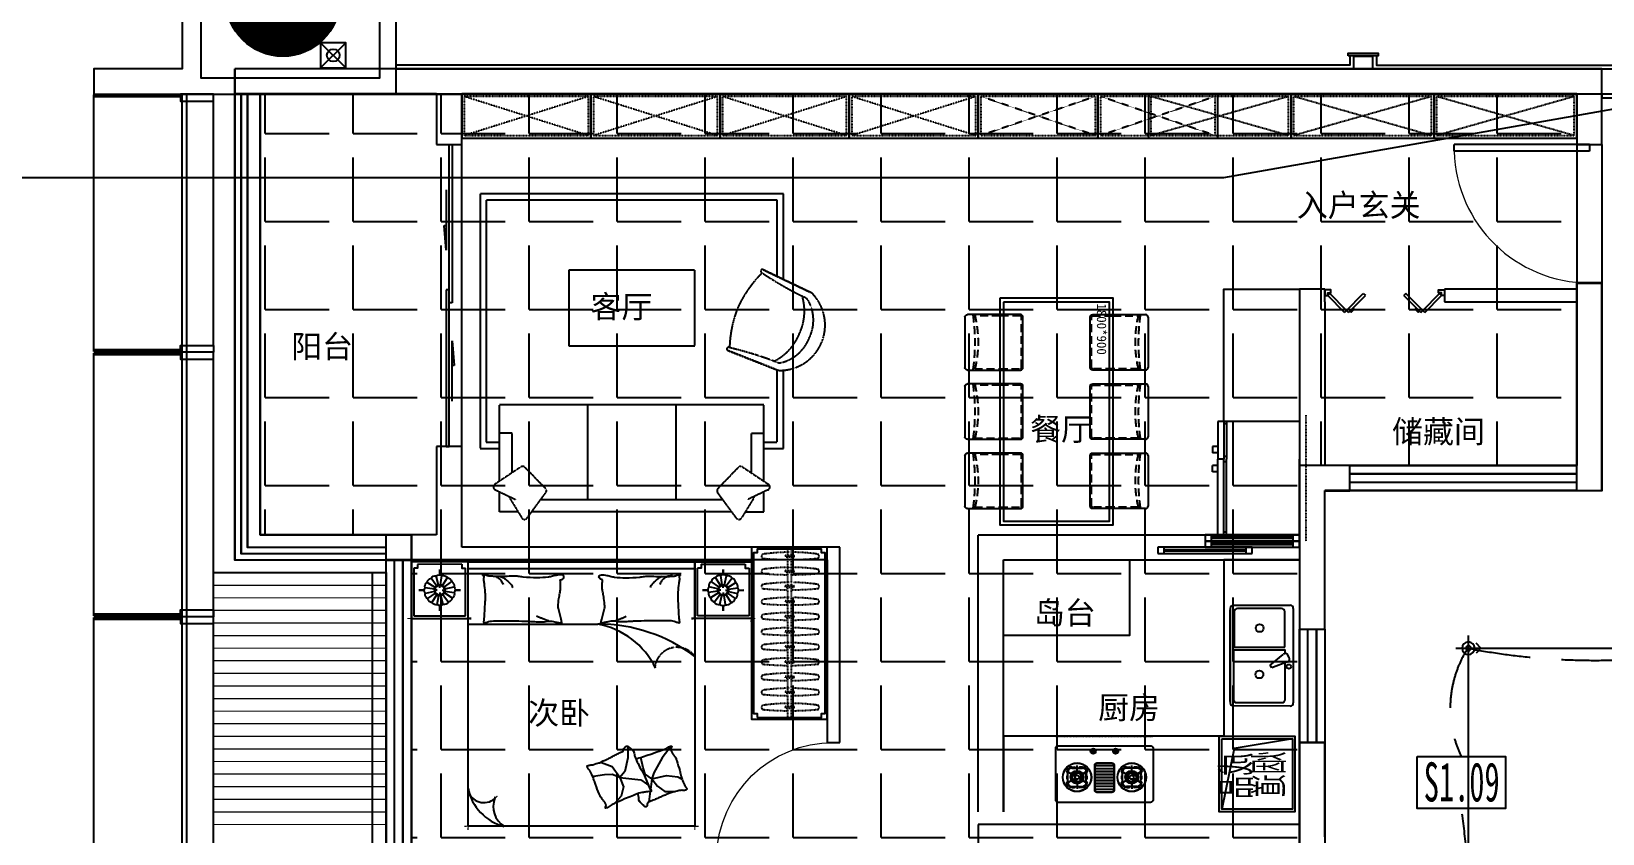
# Model space of a CAD drawing. Extents: x -284868 to 304789, y -137694 to 137894.
# Drawn here: x -10252 to 2219, y 6135 to 12505 of the extents above; entities that cross this region are included whole.
import ezdxf
from ezdxf.enums import TextEntityAlignment as Align

# ---------------------------------------------------------------- set-up
doc = ezdxf.new("R2010")
doc.units = 0
for name, pattern in [('AX-COMP-140B（200）$0$DASH', [0.35, 0.25, -0.1]), ('AX-COMP140B-Fur$0$AX-COMP140B-Fur$0$CONTINOUS', [0]), ('AX-COMP140B-Fur$0$AX-COMP140B-Fur$0$DASH', [0.35, 0.25, -0.1]), ('AX-COMP140B-Fur$0$AX-COMP140B-Fur$0$XU-140-SF-N1$0$DASH', [0.35, 0.25, -0.1]), ('D-105T-4P家具$0$DASH', [0.35, 0.25, -0.1]), ('DASH', [0.35, 0.25, -0.1]), ('DASHDOT', [1, 0.5, -0.25, 0, -0.25]), ('DASHED', [0.75, 0.5, -0.25]), ('HIDDEN2', [0.1875, 0.125, -0.0625])]:
    doc.linetypes.add(name, pattern=pattern)
doc.layers.get('0').update_dxf_attribs({"linetype": 'CONTINUOUS'})
for name, color, linetype in [('0-墙', 4, 'CONTINUOUS'), ('0-底图', 251, 'CONTINUOUS'), ('0-建筑外轮廓', 8, 'CONTINUOUS'), ('0-建筑柱体', 251, 'CONTINUOUS'), ('0-文字说明', 3, 'CONTINUOUS'), ('0-消防栓(给排水)', 9, 'CONTINUOUS'), ('0-窗', 11, 'CONTINUOUS'), ('0-非设计区域', 251, 'CONTINUOUS'), ('C-天花灯具', 3, 'CONTINUOUS'), ('P-完成面', 42, 'CONTINUOUS'), ('P-平面栏杆', 3, 'CONTINUOUS'), ('WIRE-照明', 130, 'CONTINUOUS')]:
    doc.layers.add(name, color=color, linetype=linetype)
doc.styles.add('_TCH_DIM', font='SIMPLEX', dxfattribs={"bigfont": 'GBCBIG'})
doc.styles.add('_TCH_DYN', font='')
doc.styles.add('ARC', font='ARCHSTYL.SHX', dxfattribs={"width": 0.8})
doc.styles.add('AX-COMP-140B（200）$0$zz-0', font='')
doc.styles.add('TT', font='')
doc.styles.add('繁线体', font='')
doc.styles.get('_TCH_DYN').set_extended_font_data('SimSun')
doc.styles.get('AX-COMP-140B（200）$0$zz-0').set_extended_font_data('SimHei')
doc.styles.get('TT').set_extended_font_data('SimSun')
doc.styles.get('繁线体').set_extended_font_data('SimSun')
doc.dimstyles.new('ARROW-40', dxfattribs={"dimscale": 40, "dimtxt": 1.5, "dimasz": 0.01, "dimexe": 1, "dimexo": 1, "dimgap": 0.5, "dimtad": 1, "dimdec": 4, "dimrnd": 1, "dimzin": 12, "dimdsep": 46, "dimtxsty": 'ARC', "dimblk1": 'ARROW', "dimblk2": 'ARROW', "dimsah": 1, "dimcen": 0, "dimdle": 1, "dimclrd": 2, "dimclre": 2, "dimclrt": 2, "dimadec": 0, "dimazin": 0, "dimtfac": 0.005, "dimtdec": 4, "dimtix": 1, "dimtmove": 2, "dimatfit": 3, "dimldrblk": 'ARROW', "dimfxl": 1, "dimtolj": 1, "dimtzin": 0, "dimarcsym": 0})

# ---------------------------------------------------------------- blocks, each defined once
blk = doc.blocks.new('1010111110000000001000000011AX-COMP-140B（200）$0$111110111022110811071652CDX双盆洗菜盆163')
for p, q in [((-400, 75), (-400, 525)), ((-375, 550), (375, 550)), ((14, 518), (-3, 508)), ((50, 505), (98, 379)), ((400, 525), (400, 75)), ((76, 366), (-10, 471)), ((98, 379), (76, 366)), ((-375, 50), (375, 50)), ((363, 50), (-363, 50))]:
    blk.add_line(p, q)
at = {"linetype": 'AX-COMP-140B（200）$0$DASH', "ltscale": 0.3}
blk.add_line((-400, 0), (400, 0), dxfattribs=at)
blk.add_lwpolyline([(-68, 482), (-349, 482, 0.414214), (-374, 457), (-374, 106, 0.414214), (-349, 81), (-68, 81)], format="xyb", close=True)
blk.add_lwpolyline([(59, 482), (351, 482, -0.414214), (376, 457), (376, 104, -0.414214), (351, 79), (-47, 79), (-47, 482), (-15, 482)], format="xyb")
for centre, radius in [((87, 515), 17.5), ((-219, 283), 31.2), ((149, 281), 31.2)]:
    blk.add_circle(centre, radius)
for centre, start, end in [((-375, 525), 90, 180), ((9, 486), 120, 219.4623), ((27, 496), 20.5377, 120), ((375, 525), 0, 90), ((-375, 75), 180, 270), ((375, 75), 270, 0)]:
    blk.add_arc(centre, 25, start, end)
blk = doc.blocks.new('*U96')
blk.add_blockref('1010111110000000001000000011AX-COMP-140B（200）$0$111110111022110811071652CDX双盆洗菜盆163', (0, -525))
blk = doc.blocks.new('1010111110000000001000000011AX-COMP-140B（200）$0$111110111022110811071652CDX双头炉灶164')
for points in [[(-101, 132, 1), (-104, 132, 1)], [(102, 133, 1), (102, 130, 1)], [(-108, 120, 1), (-108, 117, 1)], [(109, 119, 1), (106, 119, 1)]]:
    blk.add_hatch(color=256).paths.add_polyline_path(points)
for p, q in [((-303, 375), (-239, 338)), ((-259, 406), (-259, 406)), ((-259, 406), (-239, 406)), ((-259, 399), (-175, 399)), ((-217, 356), (-217, 419)), ((-175, 406), (-195, 406)), ((-131, 375), (-195, 338)), ((-74, 424), (74, 424)), ((-74, 422), (74, 422)), ((-74, 400), (74, 400)), ((-74, 398), (74, 398)), ((-74, 377), (74, 377)), ((-74, 375), (74, 375)), ((131, 375), (195, 338)), ((175, 406), (195, 406)), ((259, 399), (175, 399)), ((217, 356), (217, 419)), ((259, 406), (239, 406)), ((303, 375), (239, 338)), ((259, 406), (259, 406)), ((-303, 276), (-239, 313)), ((-243, 341), (-298, 373)), ((-243, 311), (-298, 279)), ((-297, 336), (-297, 316)), ((-290, 367), (-290, 284)), ((-259, 253), (-175, 253)), ((-239, 349), (-226, 356)), ((-230, 335), (-239, 349)), ((-230, 316), (-239, 303)), ((-226, 295), (-239, 303)), ((-225, 339), (-232, 352)), ((-225, 312), (-232, 299)), ((-219, 341), (-226, 356)), ((-219, 310), (-226, 295)), ((-217, 295), (-217, 232)), ((-203, 332), (-186, 333)), ((-203, 319), (-186, 318)), ((-201, 326), (-186, 326)), ((-131, 276), (-195, 313)), ((-191, 341), (-136, 373)), ((-191, 311), (-136, 279)), ((-186, 333), (-186, 318)), ((-144, 367), (-144, 284)), ((-137, 336), (-137, 316)), ((-74, 354), (74, 354)), ((-74, 351), (74, 351)), ((-74, 330), (74, 330)), ((-74, 328), (74, 328)), ((-74, 307), (74, 307)), ((-74, 305), (74, 305)), ((-74, 283), (74, 283)), ((-74, 281), (74, 281)), ((-74, 260), (74, 260)), ((-74, 258), (74, 258)), ((131, 276), (195, 313)), ((191, 341), (136, 373)), ((191, 311), (136, 279)), ((137, 336), (137, 316)), ((144, 367), (144, 284)), ((259, 253), (175, 253)), ((186, 333), (186, 318)), ((203, 332), (186, 333)), ((201, 326), (186, 326)), ((203, 319), (186, 318)), ((217, 295), (217, 232)), ((219, 341), (226, 356)), ((219, 310), (226, 295)), ((225, 339), (232, 352)), ((225, 312), (232, 299)), ((239, 349), (226, 356)), ((226, 295), (239, 303)), ((230, 335), (239, 349)), ((230, 316), (239, 303)), ((303, 276), (239, 313)), ((243, 341), (298, 373)), ((243, 311), (298, 279)), ((290, 367), (290, 284)), ((297, 336), (297, 316)), ((-259, 245), (-239, 245)), ((-175, 245), (-195, 245)), ((-175, 245), (-175, 245)), ((-74, 236), (74, 236)), ((-74, 234), (74, 234)), ((175, 245), (175, 245)), ((175, 245), (195, 245)), ((259, 245), (239, 245))]:
    blk.add_line(p, q)
at = {"linetype": 'AX-COMP-140B（200）$0$DASH', "ltscale": 0.3}
blk.add_line((386, 0), (-386, 0), dxfattribs=at)
for points in [[(-365, 75, -0.414214), (-386, 96), (-386, 504, -0.414214), (-365, 525), (365, 525, -0.414214), (386, 504), (386, 96, -0.414214), (365, 75)], [(-77, 429, -0.414214), (-60, 446), (60, 446, -0.414214), (77, 429), (77, 229, -0.414214), (60, 212), (-60, 212, -0.414214), (-77, 229)], [(-74, 429, -0.414214), (-60, 444), (60, 444, -0.414214), (74, 429), (74, 229, -0.414214), (60, 214), (-60, 214, -0.414214), (-74, 229)], [(-91, 101), (-91, 136, -1), (-87, 136), (-87, 101, -1)], [(91, 101), (91, 136, 1), (87, 136), (87, 101, 1)]]:
    blk.add_lwpolyline(points, format="xyb", close=True)
at = {"const_width": 1.04}
for points in [[(-217, 356), (-217, 419)], [(217, 356), (217, 419)], [(-243, 341), (-298, 373)], [(-243, 311), (-298, 279)], [(-217, 295), (-217, 232)], [(-191, 341), (-136, 373)], [(-191, 311), (-136, 279)], [(191, 341), (136, 373)], [(191, 311), (136, 279)], [(217, 295), (217, 232)], [(243, 341), (298, 373)], [(243, 311), (298, 279)]]:
    blk.add_lwpolyline(points, dxfattribs=at)
for points in [[(-217, 341, -1), (-217, 310, -1), (-217, 341, -1)], [(217, 341, 1), (217, 310, 1), (217, 341, 1)]]:
    blk.add_lwpolyline(points, format="xyb", dxfattribs=at)
for centre, radius in [((-217, 326), 114), ((-217, 326), 112), ((-217, 326), 52.1), ((217, 326), 114), ((217, 326), 112), ((217, 326), 52.1), ((-217, 326), 41.7), ((-217, 326), 38.6), ((-217, 326), 35.4), ((-217, 326), 15.6), ((217, 326), 41.7), ((217, 326), 38.6), ((217, 326), 35.4), ((217, 326), 15.6), ((-89, 119), 20.6), ((-102, 132), 1.53), ((89, 119), 20.6), ((102, 132), 1.53), ((-108, 119), 1.53), ((108, 119), 1.53)]:
    blk.add_circle(centre, radius)
for centre, radius, start, end in [((-259, 367), 38.6, 90, 180), ((-259, 367), 31.3, 90, 180), ((-239, 397), 9.33, 12.564, 91.6861), ((-195, 397), 9.33, 88.3139, 167.436), ((-175, 367), 38.6, 0, 90), ((-175, 367), 31.3, 0, 90), ((175, 367), 38.6, 90, 180), ((175, 367), 31.3, 90, 180), ((195, 397), 9.33, 12.564, 91.6861), ((239, 397), 9.33, 88.3139, 167.436), ((259, 367), 38.6, 0, 90), ((259, 367), 31.3, 0, 90), ((-285, 369), 12.6, 189.6676, 246.0824), ((-288, 336), 9.33, 102.564, 181.686), ((-288, 315), 9.33, 178.3139, 257.436), ((-285, 282), 12.6, 113.9176, 170.3324), ((-259, 284), 38.6, 180, 270), ((-259, 284), 31.3, 180, 270), ((-224, 338), 17.8, 95.7306, 144.2694), ((-224, 313), 17.8, 215.7306, 264.2694), ((-239, 255), 9.33, 268.3139, 347.436), ((-195, 255), 9.33, 192.564, 271.6861), ((-202, 326), 17.8, 335.7306, 24.2694), ((-175, 284), 31.3, 270, 0), ((-175, 284), 38.6, 270, 0), ((-149, 369), 12.6, 293.9176, 350.3324), ((-146, 336), 9.33, 358.314, 77.436), ((-146, 315), 9.33, 282.564, 1.6861), ((-149, 282), 12.6, 9.6676, 66.0824), ((149, 369), 12.6, 189.6676, 246.0824), ((146, 336), 9.33, 102.564, 181.686), ((146, 315), 9.33, 178.3139, 257.436), ((149, 282), 12.6, 113.9176, 170.3324), ((175, 284), 38.6, 180, 270), ((175, 284), 31.3, 180, 270), ((202, 326), 17.8, 155.7306, 204.2694), ((195, 255), 9.33, 268.3139, 347.436), ((224, 338), 17.8, 35.7306, 84.2694), ((224, 313), 17.8, 275.7306, 324.2694), ((239, 255), 9.33, 192.564, 271.6861), ((259, 284), 31.3, 270, 0), ((259, 284), 38.6, 270, 0), ((285, 369), 12.6, 293.9176, 350.3324), ((288, 336), 9.33, 358.314, 77.436), ((288, 315), 9.33, 282.564, 1.6861), ((285, 282), 12.6, 9.6676, 66.0824), ((-89, 119), 16.3, 97.4942, 262.5058), ((-89, 119), 16.3, 277.4942, 82.5058), ((89, 119), 16.3, 97.4942, 262.5058), ((89, 119), 16.3, 277.4942, 82.5058)]:
    blk.add_arc(centre, radius, start, end)
at = {"style": 'AX-COMP-140B（200）$0$zz-0', "flags": 9}
for tag in ['YSIZE', 'XSIZE']:
    blk.add_attdef(tag, (0, 525), '', height=0.533, dxfattribs=at)
blk = doc.blocks.new('*U97')
blk.add_blockref('1010111110000000001000000011AX-COMP-140B（200）$0$111110111022110811071652CDX双头炉灶164', (0, -525))
blk = doc.blocks.new('1010111110000000001A$C6B9D541B')
at = {"ltscale": 500}
for p, q in [((-15, 20), (-15, 277)), ((425, 277), (425, 20)), ((405, 0), (5, 0))]:
    blk.add_line(p, q, dxfattribs=at)
at = {"linetype": 'HIDDEN2', "ltscale": 500}
for p, q in [((-5, 78), (-5, 277)), ((415, 277), (415, 78))]:
    blk.add_line(p, q, dxfattribs=at)
at = {"ltscale": 500}
blk.add_lwpolyline([(-15, 277), (-15, 440, -0.414214), (5, 460), (405, 460, -0.414214), (425, 440), (425, 277)], format="xyb", dxfattribs=at)
at = {"linetype": 'HIDDEN2', "ltscale": 500}
blk.add_lwpolyline([(-5, 277), (-5, 440, -0.414214), (5, 450), (405, 450, -0.414214), (415, 440), (415, 277)], format="xyb", dxfattribs=at)
for centre, radius, start, end in [((205, -793), 897, 75.7975, 104.2025), ((204, -1474), 1552, 81.8043, 98.0996)]:
    blk.add_arc(centre, radius, start, end, dxfattribs=at)
at = {"ltscale": 500}
for centre, start, end in [((5, 20), 180, 270), ((405, 20), 270, 0)]:
    blk.add_arc(centre, 20, start, end, dxfattribs=at)
blk = doc.blocks.new('*U95')
at = {"ltscale": 500}
for points in [[(0, 0), (1800, 0), (1800, 900), (0, 900)], [(30, 30), (1770, 30), (1770, 870), (30, 870)]]:
    blk.add_lwpolyline(points, close=True, dxfattribs=at)
at = {"rotation": 180}
for p in [(555, 1177), (1105, 1177), (1655, 1177)]:
    blk.add_blockref('1010111110000000001A$C6B9D541B', p, dxfattribs=at)
at = {"xscale": -1}
for p in [(555, -277), (1105, -277), (1655, -277)]:
    blk.add_blockref('1010111110000000001A$C6B9D541B', p, dxfattribs=at)
at = {"style": '繁线体'}
blk.add_text('1800*900', height=75, dxfattribs=at).set_placement((245, 808), align=Align.MIDDLE_CENTER)
blk = doc.blocks.new('1010111110000000001000000011AX-COMP-140B（200）$0$111110111022110811071652CDX双门冰箱162')
at = {"linetype": 'AX-COMP-140B（200）$0$DASH', "ltscale": 0.3}
blk.add_line((-1000, 0), (0, 0), dxfattribs=at)
for p, q in [((-950, -50), (-950, -630)), ((-950, -50), (-650, -50)), ((-50, -50), (-650, -50)), ((-50, -50), (-50, -630)), ((-950, -630), (-930, -630)), ((-950, -650), (-930, -650)), ((-950, -650), (-950, -700)), ((-950, -700), (-650, -700)), ((-930, -630), (-670, -630)), ((-930, -630), (-930, -650)), ((-930, -650), (-670, -650)), ((-750, -700), (-750, -740)), ((-750, -740), (-700, -740)), ((-700, -700), (-700, -740)), ((-670, -630), (-670, -650)), ((-670, -630), (-650, -630)), ((-670, -650), (-650, -650)), ((-630, -630), (-650, -630)), ((-650, -650), (-650, -700)), ((-630, -650), (-650, -650)), ((-650, -650), (-650, -700)), ((-50, -700), (-650, -700)), ((-70, -630), (-630, -630)), ((-630, -630), (-630, -650)), ((-70, -650), (-630, -650)), ((-600, -700), (-600, -740)), ((-550, -740), (-600, -740)), ((-550, -700), (-550, -740)), ((-50, -630), (-70, -630)), ((-70, -630), (-70, -650)), ((-50, -650), (-70, -650)), ((-50, -650), (-50, -700))]:
    blk.add_line(p, q)
blk = doc.blocks.new('*U94')
blk.add_blockref('1010111110000000001000000011AX-COMP-140B（200）$0$111110111022110811071652CDX双门冰箱162', (500, 75))
blk = doc.blocks.new('1010111110000000001000000011D-105T-4P家具$0$三人沙发202')
at = {"linetype": 'D-105T-4P家具$0$DASH'}
for p, q in [((-2350, 2287), (-2426, 2128)), ((-2169, 2084), (-2307, 2291)), ((-1901, 2154), (-1901, 2254)), ((-2412, 2175), (-2573, 2076)), ((-2575, 2035), (-2373, 1886)), ((-2340, 1888), (-2172, 2051)), ((-1676, 1554), (-2426, 1554)), ((-1676, 854), (-2426, 854)), ((-2575, 373), (-2373, 522)), ((-2340, 520), (-2172, 357)), ((-1245, 439), (-1397, 54)), ((-1397, 54), (-1245, 439)), ((-2412, 233), (-2573, 332)), ((-2350, 121), (-2426, 280)), ((-2169, 324), (-2307, 117)), ((-1901, 254), (-1901, 154)), ((-603, 160), (-782, -214)), ((-782, -214), (-603, 160))]:
    blk.add_line(p, q, dxfattribs=at)
for points in [[(-680, 0), (0, 0), (0, 2408), (-2023, 2408), (-2023, 2254)], [(-2526, 2105), (-2526, 2254), (-2366, 2254)], [(-2285, 154), (-1676, 154), (-1676, 2254)], [(-2285, 2254), (-1676, 2254)], [(-656, 50), (-50, 50), (-50, 2358), (-1973, 2358), (-1973, 2254)], [(-2216, 2154), (-1901, 2154)], [(-2526, 409), (-2526, 1996)], [(-2426, 1925), (-2426, 483)], [(-2426, 1925), (-2426, 1917)], [(-2526, 303), (-2526, 154), (-2366, 154)], [(-2216, 254), (-1901, 254)], [(-2023, 154), (-2023, 0), (-1401, 0)], [(-1973, 154), (-1973, 50), (-1398, 50)]]:
    blk.add_lwpolyline(points, dxfattribs=at)
blk.add_lwpolyline([(-1207, 704), (-607, 704), (-607, 1704), (-1207, 1704)], close=True, dxfattribs=at)
for centre, radius, start, end in [((-2328, 2276), 25, 36.4281, 154.3518), ((-2560, 2055), 25, 121.6916, 231.6006), ((-2189, 2069), 25, 314.199, 36.4281), ((-2357, 1906), 25, 231.6006, 314.199), ((-2357, 502), 25, 45.801, 128.3994), ((-4070, 1101), 2927, 339.0863, 346.692), ((-1232, 436), 13.4, 320.1884, 167.8555), ((-1248, -501), 929, 67.8786, 88.392), ((-2560, 353), 25, 128.3994, 238.3084), ((-2189, 339), 25, 323.5719, 45.801), ((-1290, -483), 929, 44.5487, 65.0621), ((1806, -1457), 2927, 146.2488, 153.8544), ((-614, 167), 13.4, 325.0852, 172.7523), ((-2328, 132), 25, 205.6482, 323.5719), ((-1324, 25), 78.1, 158.2971, 180.7769), ((-1324, 25), 78.1, 158.2971, 180.7769), ((-1042, 29), 360, 180.7769, 246.4704), ((-1263, 29), 78.1, 159.1904, 191.6484), ((-1028, 95), 322, 194.7948, 248.903), ((-952, 265), 423, 206.7396, 248.0283), ((-1042, 29), 360, 246.4704, 312.1638), ((-1003, 84), 322, 244.0378, 298.1459), ((-931, 256), 423, 244.9124, 286.2011), ((-891, -133), 78.1, 301.2923, 333.7504), ((-852, -180), 78.1, 312.1638, 334.6437), ((-852, -180), 78.1, 312.1638, 334.6437)]:
    blk.add_arc(centre, radius, start, end, dxfattribs=at)
blk = doc.blocks.new('*U104')
at = {"linetype": 'AX-COMP140B-Fur$0$AX-COMP140B-Fur$0$DASH', "ltscale": 0.2}
for p, q in [((20, -330), (1005, -20)), ((20, -20), (1005, -330)), ((1045, -330), (2030, -20)), ((1045, -20), (2030, -330)), ((2070, -330), (3055, -20)), ((2070, -20), (3055, -330)), ((3095, -330), (4080, -20)), ((3095, -20), (4080, -330))]:
    blk.add_line(p, q, dxfattribs=at)
for points in [[(0, 0), (1025, 0), (1025, -350), (0, -350)], [(1025, 0), (2050, 0), (2050, -350), (1025, -350)], [(2050, 0), (3075, 0), (3075, -350), (2050, -350)], [(3075, 0), (4100, 0), (4100, -350), (3075, -350)]]:
    blk.add_lwpolyline(points, close=True)
for points in [[(20, -20), (1005, -20), (1005, -330), (20, -330)], [(1045, -20), (2030, -20), (2030, -330), (1045, -330)], [(2070, -20), (3055, -20), (3055, -330), (2070, -330)], [(3095, -20), (4080, -20), (4080, -330), (3095, -330)]]:
    blk.add_lwpolyline(points, close=True, dxfattribs=at)
blk = doc.blocks.new('1010111110000000001000000011A-140Y-S$0$A$C663954EF153')
for p, q in [((0, 0), (0, -50)), ((750, 0), (0, 0)), ((50, 0), (50, -50)), ((0, -50), (750, -50)), ((50, -19), (700, -19)), ((50, -31), (700, -31)), ((700, 0), (700, -50)), ((750, -50), (750, 0))]:
    blk.add_line(p, q)
blk = doc.blocks.new('1WSGSEDRHD')
for points in [[(-380, 780), (-380, 180), (220, 180), (220, 780)], [(-360, 760), (-360, 200), (200, 200), (200, 760)]]:
    blk.add_lwpolyline(points, close=True)
blk.add_lwpolyline([(-360, 200), (-282, 662), (200, 760)])
at = {"style": '_TCH_DIM'}
for s, p in [('成品', (-249, 514)), ('烟道', (-261, 251))]:
    blk.add_text(s, height=253.2, dxfattribs=at).set_placement(p)
blk = doc.blocks.new('*U101')
at = {"linetype": 'AX-COMP140B-Fur$0$AX-COMP140B-Fur$0$DASH', "ltscale": 0.2}
for p, q in [((20, -330), (1113, -20)), ((20, -20), (1113, -330)), ((1153, -330), (2247, -20)), ((1153, -20), (2247, -330)), ((2287, -330), (3380, -20)), ((2287, -20), (3380, -330))]:
    blk.add_line(p, q, dxfattribs=at)
for points in [[(0, 0), (1133, 0), (1133, -350), (0, -350)], [(1133, 0), (2267, 0), (2267, -350), (1133, -350)], [(2267, 0), (3400, 0), (3400, -350), (2267, -350)]]:
    blk.add_lwpolyline(points, close=True)
for points in [[(20, -20), (1113, -20), (1113, -330), (20, -330)], [(1153, -20), (2247, -20), (2247, -330), (1153, -330)], [(2287, -20), (3380, -20), (3380, -330), (2287, -330)]]:
    blk.add_lwpolyline(points, close=True, dxfattribs=at)
blk = doc.blocks.new('*U102')
at = {"linetype": 'AX-COMP140B-Fur$0$AX-COMP140B-Fur$0$DASH', "ltscale": 0.2}
for p, q in [((20, -330), (930, -20)), ((20, -20), (930, -330)), ((970, -330), (1880, -20)), ((970, -20), (1880, -330))]:
    blk.add_line(p, q, dxfattribs=at)
for points in [[(0, 0), (950, 0), (950, -350), (0, -350)], [(950, 0), (1900, 0), (1900, -350), (950, -350)]]:
    blk.add_lwpolyline(points, close=True)
for points in [[(20, -20), (930, -20), (930, -330), (20, -330)], [(970, -20), (1880, -20), (1880, -330), (970, -330)]]:
    blk.add_lwpolyline(points, close=True, dxfattribs=at)
blk = doc.blocks.new('10101111100000000010000110023AX-COMP140B-Fur$0$AX-COMP140B-Fur$0$111110111022110811071652A$C643C1FD2053066')
for points in [[(28, 343, -0.263368), (0, 361, -0.494818), (9, 380, -0.049225), (27, 382, -0.036831), (51, 380, -0.031893), (89, 372, 0.035782), (122, 365, 0.032941), (212, 359, 0.026564), (323, 365, 0.017905), (361, 370, -0.033397), (381, 373, -0.03204), (418, 372, 0.018442), (482, 369, 0.010837), (547, 370, 0.014624), (595, 373, 0.111249), (618, 380, -0.153708), (635, 384, -0.076444), (642, 382, -0.215512), (644, 380, -0.585858), (641, 377, 0.363489), (636, 375, 0.191716), (636, 363, -0.129675), (638, 346, -0.01735), (635, 330, 0.019326), (633, 315, 0.018818), (626, 246, 0.021828), (625, 187, 0.006204), (627, 153, 0.001963), (633, 46, 0.028341), (637, 10, -0.117014), (636, 1, -0.36606), (635, 0, -0.03973), (621, 3, -0.048309), (608, 8, 0.062981), (597, 12, 0.04058), (574, 16, 0.014345), (507, 18, 0.005484), (381, 17, 0.007153), (285, 14, 0.008762), (243, 12, -0.008153), (197, 9, -0.06251), (140, 13, 0.078669), (94, 15, 0.047825), (72, 10, -0.034494), (41, 3, -0.023571), (16, 0, -0.510228), (15, 1), (22, 31), (43, 114, 0.073041), (45, 133, 0.023305), (39, 194, 0.018299), (35, 217, -0.01097), (28, 255, -0.042281), (25, 290, -0.027201), (28, 343)], [(584, 375, 0.088153), (549, 371, 0.088153), (518, 356, 0.077547), (496, 334, 0.077547), (482, 307)], [(502, 369, 0.027842), (478, 358, 0.048685), (466, 350, 0.023666), (438, 326, 0.031223), (419, 305, 0.046801), (413, 297, 0.023191), (405, 281)], [(118, 16, 0.009729), (146, 25, 0.009729), (173, 35, 0.007971), (194, 44, 0.007971), (216, 54)]]:
    blk.add_lwpolyline(points, format="xyb")
blk = doc.blocks.new('10101111100000000010000110023AX-COMP140B-Fur$0$AX-COMP140B-Fur$0$111110111022110811071652A$C5A527934052065')
for p, q in [((123, 492), (194, 399)), ((194, 399), (262, 281)), ((347, 321), (365, 401)), ((469, 493), (467, 400)), ((467, 400), (491, 290)), ((162, 260), (70, 248)), ((278, 232), (162, 260)), ((262, 281), (278, 232)), ((278, 232), (329, 269)), ((329, 269), (347, 321)), ((491, 290), (531, 243)), ((531, 243), (593, 327)), ((531, 243), (591, 268)), ((591, 268), (653, 265)), ((593, 327), (678, 361)), ((653, 265), (741, 250)), ((678, 361), (700, 358)), ((741, 250), (744, 244)), ((70, 248), (37, 230)), ((174, 132), (91, 132)), ((233, 175), (174, 132)), ((278, 232), (233, 175)), ((278, 232), (288, 147)), ((290, 134), (301, 49)), ((319, 194), (308, 186)), ((364, 226), (319, 194)), ((531, 243), (364, 226)), ((531, 243), (503, 169)), ((503, 169), (521, 95)), ((521, 95), (570, 39))]:
    blk.add_line(p, q)
blk.add_lwpolyline([(405, 392, -0.025626), (395, 394, -0.0108), (278, 432, -0.00456), (199, 460, -0.01125), (168, 472, -0.069394), (151, 482, 0.079756), (136, 490, 0.106399), (123, 492, 0.328642), (119, 489, 0.299547), (121, 483, -0.189917), (126, 475, -0.033518), (127, 466, -0.075627), (127, 462, -0.053489), (124, 455, -0.017838), (113, 435, -0.038394), (98, 413, 0.059529), (88, 399, 0.035943), (79, 375, 0.011245), (56, 298, 0.006203), (47, 262, -0.010783), (41, 242, -0.019485), (37, 230, -0.005062), (19, 184, -0.101392), (4, 162, 0.223768), (0, 150, 0.25558), (3, 145, 0.081563), (17, 141, 0.071805), (32, 141, -0.069985), (48, 141, -0.03546), (102, 129, -0.029432), (164, 107, -0.001554), (194, 94, 0.00152), (224, 81, 0.004735), (256, 67, -0.00382), (296, 51, -0.296001), (315, 22, 0.649774), (335, 14, 0.02319), (339, 18, -0.0288), (342, 21, -0.005727), (348, 27, 0.004358), (356, 33, 0.027528), (371, 49, 0.046214), (379, 59, 0.194121), (381, 74, -0.133719), (382, 96, -0.005779), (389, 115, -0.008882)], format="xyb")
blk.add_lwpolyline([(770, 299, 0.101392), (787, 321, -0.223768), (792, 332, -0.25558), (790, 337, -0.081563), (776, 342, -0.071805), (761, 344, 0.069985), (745, 345, 0.03546), (693, 361, 0.029432), (632, 388, 0.001554), (603, 403, -0.00152), (574, 418, -0.004735), (543, 434, 0.00382), (505, 453, 0.296001), (488, 484, 0.265444), (469, 493, -0.02319), (465, 489, 0.0288), (461, 486, 0.005727), (455, 482, -0.004358), (447, 475, -0.027528), (430, 461, -0.046214), (422, 452, -0.194121), (418, 437, 0.133719), (415, 415, 0.011505), (399, 377, 0.008882), (375, 329, 0.012426), (341, 267, -0.033612), (330, 244), (309, 193), (293, 154, 0.224341), (280, 142, -0.722772), (280, 134, -0.103513), (283, 134, 0.053465), (290, 134, 0.030109), (311, 130, -0.031436), (331, 126, -0.05324), (344, 125, 0.05518), (357, 125, 0.056271), (380, 119, 0.0108), (493, 73, 0.00456), (570, 39, 0.01125), (600, 24, 0.069394), (616, 12, -0.079756), (631, 3, -0.106399), (644, 0, -0.328642), (647, 3, -0.299547), (646, 9, 0.189917), (641, 17, 0.033518), (641, 26, 0.075627), (642, 30, 0.053489), (645, 37, 0.017838), (657, 56, 0.038394), (675, 77, -0.059529), (685, 91, -0.035943), (696, 113, -0.011245), (725, 189, -0.006203), (737, 224, 0.010783), (744, 244, 0.019485), (749, 255, 0.005062)], format="xyb", close=True)
blk = doc.blocks.new('10101111100000000010000110023AX-COMP140B-Fur$0$AX-COMP140B-Fur$0$111110111022110811071652cdx床头灯2.0055068')
for p, q in [((0, 122), (0, 165)), ((-122, 0), (-165, 0)), ((-42, 10), (-114, 27)), ((-35, 25), (-95, 69)), ((-22, 37), (-61, 100)), ((-19, 0), (-38, 0)), ((-7, 42), (-18, 116)), ((0, 19), (0, 38)), ((10, 42), (27, 114)), ((19, 0), (38, 0)), ((25, 35), (69, 95)), ((37, 22), (100, 61)), ((42, 7), (116, 18)), ((122, 0), (165, 0)), ((-42, -7), (-116, -18)), ((-37, -22), (-100, -61)), ((-25, -35), (-69, -95)), ((-27, -114), (-10, -42)), ((0, -19), (0, -38)), ((0, -122), (0, -165)), ((19, -114), (7, -42)), ((63, -99), (23, -36)), ((35, -25), (96, -67)), ((42, -10), (114, -26))]:
    blk.add_line(p, q)
for points in [[(0, 165), (0, 122)], [(-165, 0), (-122, 0)], [(165, 0), (122, -2)], [(0, -165), (0, -122)]]:
    blk.add_lwpolyline(points)
for radius in [42.9, 38.2]:
    blk.add_circle((0, 0), radius)
for centre, start, end in [((-82, 3), 142.9809, 212.5445), ((-75, 34), 120.4809, 190.0445), ((-56, 60), 97.9809, 167.5445), ((-28, 77), 75.4809, 145.0445), ((3, 82), 52.9809, 122.5445), ((34, 75), 30.4809, 100.0445), ((60, 56), 7.9809, 77.5445), ((77, 28), 345.4809, 55.0445), ((82, -3), 322.9809, 32.5445), ((-77, -28), 165.4809, 235.0445), ((-60, -56), 187.9809, 257.5445), ((-34, -75), 210.4809, 280.0445), ((-3, -82), 232.9809, 302.5445), ((28, -77), 255.4809, 325.0445), ((56, -60), 277.9809, 347.5445), ((75, -34), 300.4809, 10.0445)]:
    blk.add_arc(centre, 40.1, start, end)
blk = doc.blocks.new('*U315')
for p, q in [((-900, 0), (-1350, 0)), ((-1350, 0), (-1350, -450)), ((1350, 0), (-1350, 0)), ((-900, 0), (900, 0)), ((-900, -2100), (-900, 0)), ((-900, -450), (-900, 0)), ((-1330, -50), (-1330, -430)), ((-920, -430), (-920, -50)), ((-900, -52), (900, -52)), ((900, 0), (900, -2100)), ((900, -450), (900, 0)), ((900, 0), (1350, 0)), ((920, -430), (920, -50)), ((1330, -50), (1330, -430)), ((1350, 0), (1350, -450)), ((-1350, -450), (-900, -450)), ((-1330, -430), (-920, -430)), ((1350, -450), (900, -450)), ((1330, -430), (920, -430)), ((900, -2100), (-900, -2100))]:
    blk.add_line(p, q)
at = {"linetype": 'AX-COMP140B-Fur$0$AX-COMP140B-Fur$0$CONTINOUS', "ltscale": 2.5}
blk.add_line((-900, -494), (130, -494), dxfattribs=at)
for points in [[(-1300, -20), (-1300, -50), (-1330, -50)], [(-950, -20), (-1300, -20)], [(-950, -20), (-950, -50), (-920, -50)], [(950, -20), (950, -50), (920, -50)], [(950, -20), (1300, -20)], [(1300, -20), (1300, -50), (1330, -50)]]:
    blk.add_lwpolyline(points)
for points in [[(-1350, -333, 0, 18, 0), (-1350, -479, 10, 10, 0)], [(-900, -350, 0, 10, 0), (-900, -478, 10, 10, 0)], [(900, -350, 0, 10, 0), (900, -478, 10, 10, 0)], [(1350, -333, 0, 18, 0), (1350, -479, 10, 10, 0)], [(-1381, -450, 10, 0, 0), (-1203, -450, 10, 10, 0)], [(-873, -450, 18, 0, 0), (-1032, -450, 10, 10, 0)], [(873, -450, 18, 0, 0), (1032, -450, 10, 10, 0)], [(1381, -450, 10, 0, 0), (1203, -450, 10, 10, 0)], [(-668, -1859, 10, 0, -0.374242), (-834, -1895, 10, 10, 2.21586)], [(-686, -1864, 10, 0, 0.177019), (-693, -1996, 10, 10, -2.21586)], [(-900, -1959, 0, 10, 0), (-900, -2130, 10, 10, 0)], [(-775, -2100, 0, 10, 0), (-930, -2100, 10, 10, 0)], [(658, -2100, 0, 10, 0), (930, -2100, 10, 10, 0)], [(900, -2005, 0, 10, 0), (900, -2130, 10, 10, 0)]]:
    blk.add_lwpolyline(points, format="xyseb")
for centre, radius, start, end in [((129, -1776), 1282, 53.023, 89.9651), ((11, -1125), 642, 25.9211, 79.3154), ((-516, -1721), 392, 191.3017, 255.6434), ((-774, -1782), 130, 193.5613, 311.455), ((-519, -1945), 181, 157.7938, 238.8167)]:
    blk.add_arc(centre, radius, start, end, dxfattribs=at)
at = {"linetype": 'AX-COMP140B-Fur$0$AX-COMP140B-Fur$0$XU-140-SF-N1$0$DASH', "ltscale": 2.5}
blk.add_arc((758, -855), 176, 36.1213, 174.8116, dxfattribs=at)
at = {"xscale": -1}
for name, p in [('10101111100000000010000110023AX-COMP140B-Fur$0$AX-COMP140B-Fur$0$111110111022110811071652cdx床头灯2.0055068', (-1125, -225)), ('10101111100000000010000110023AX-COMP140B-Fur$0$AX-COMP140B-Fur$0$111110111022110811071652A$C643C1FD2053066', (-140, -486)), ('10101111100000000010000110023AX-COMP140B-Fur$0$AX-COMP140B-Fur$0$111110111022110811071652A$C5A527934052065', (836, -1956))]:
    blk.add_blockref(name, p, dxfattribs=at)
for name, p in [('10101111100000000010000110023AX-COMP140B-Fur$0$AX-COMP140B-Fur$0$111110111022110811071652A$C643C1FD2053066', (140, -486)), ('10101111100000000010000110023AX-COMP140B-Fur$0$AX-COMP140B-Fur$0$111110111022110811071652cdx床头灯2.0055068', (1125, -225))]:
    blk.add_blockref(name, p)
blk = doc.blocks.new('101011111000000000100142T2140sdf43dfgergf1217ghh165451564560402NEW2ffdfdfdsfsfe2322fadfadf03093088212A$C35C56D37')
at = {"linetype": 'DASH', "ltscale": 0.2}
for p, q in [((180, 76), (243, 95)), ((184, 64), (247, 83))]:
    blk.add_line(p, q, dxfattribs=at)
for centre, radius, start, end in [((664, -1375), 1554, 98.827, 106.1712), ((-460, 2299), 2347, 287.1469, 292.4323), ((416, 140), 22.5, 331.5297, 62.5104), ((22, 20), 22.5, 151.5297, 242.5104), ((664, -1375), 1554, 107.3266, 115.2131), ((-460, 2299), 2347, 281.6078, 286.3821), ((186, 71), 7.48, 140.9975, 253.0426), ((243, 89), 6.43, 302.1071, 91.933)]:
    blk.add_arc(centre, radius, start, end, dxfattribs=at)
blk = doc.blocks.new('*U107')
at = {"linetype": 'DASH', "ltscale": 0.2}
for p, q in [((-15, -2188), (-15, -3523)), ((15, -2188), (15, -3523))]:
    blk.add_line(p, q, dxfattribs=at)
for points in [[(-300, -2173), (-300, -3538), (300, -3538), (300, -2173), (-300, -2173)], [(-255, -3523), (255, -3523), (255, -3493), (285, -3493), (285, -2218), (255, -2218), (255, -2188), (-255, -2188), (-255, -2218), (-285, -2218), (-285, -3493), (-255, -3493), (-255, -3523)]]:
    blk.add_lwpolyline(points)
at = {"rotation": 343.0620202558109}
for p in [(-225, -2257), (-225, -2377), (-225, -2497), (-225, -2617), (-225, -2737), (-225, -2857), (-225, -2977), (-225, -3097), (-225, -3217), (-225, -3337), (-225, -3457)]:
    blk.add_blockref('101011111000000000100142T2140sdf43dfgergf1217ghh165451564560402NEW2ffdfdfdsfsfe2322fadfadf03093088212A$C35C56D37', p, dxfattribs=at)
blk = doc.blocks.new('1010111110000000001$WINLIB2D$00000001')
for points in [[(-0.5, 0.5), (-0.5, -0.5)], [(-0.5, 0.5), (0.5, 0.5)], [(0.5, -0.5), (0.5, 0.5)], [(0.5, 0.167), (-0.5, 0.167)], [(0.5, -0.167), (-0.5, -0.167)], [(-0.5, -0.5), (0.5, -0.5)]]:
    blk.add_lwpolyline(points)
blk = doc.blocks.new('1$DorLib2D$00000131')
at = {"linetype": 'Continuous'}
for p, q in [((0.15, 0.125), (0.2319, 0.1973)), ((0.2319, 0.1973), (0.2319, 0.125)), ((-0.5, 0.125), (-0.5, 0)), ((0.0192, 0.125), (-0.5, 0.125)), ((0.0192, 0), (0.0192, 0.125)), ((0.35, 0.125), (0.15, 0.125)), ((-0.5, 0), (0.0192, 0)), ((-0.024, 0), (0.5, 0)), ((-0.024, -0.125), (-0.024, 0)), ((0.5, 0), (0.5, -0.125)), ((-0.35, -0.125), (-0.15, -0.125)), ((-0.2319, -0.1973), (-0.2319, -0.125)), ((-0.15, -0.125), (-0.2319, -0.1973)), ((0.5, -0.125), (-0.024, -0.125))]:
    blk.add_line(p, q, dxfattribs=at)
blk = doc.blocks.new('1010111110000000001333$DorLib2D$00000001')
for p, q in [((0.45, 0.975), (0.5, 0.975)), ((0.45, 0), (0.45, 0.975)), ((0.5, 0), (0.5, 0.975)), ((0.5, 0), (0.45, 0))]:
    blk.add_line(p, q)
at = {"lineweight": 13}
blk.add_arc((0.475, 0), 0.975, 91.4693, 180, dxfattribs=at)
blk = doc.blocks.new('$DorLib2D$00000034')
for p, q in [((-0.335, 0.143), (-0.475, 0)), ((-0.335, 0.143), (-0.318, 0.126)), ((-0.302, 0.143), (-0.318, 0.126)), ((-0.302, 0.143), (-0.161, 0)), ((0.302, 0.143), (0.161, 0)), ((0.302, 0.143), (0.318, 0.126)), ((0.335, 0.143), (0.318, 0.126)), ((0.335, 0.143), (0.475, 0)), ((-0.5, -0.048), (-0.5, 0)), ((-0.458, -0.016), (-0.475, 0)), ((-0.318, 0.126), (-0.458, -0.016)), ((-0.318, 0.126), (-0.178, -0.016)), ((-0.178, -0.016), (-0.161, 0)), ((0.178, -0.016), (0.161, 0)), ((0.318, 0.126), (0.178, -0.016)), ((0.318, 0.126), (0.458, -0.016)), ((0.458, -0.016), (0.475, 0)), ((0.5, -0.048), (0.5, 0))]:
    blk.add_line(p, q)
for points in [[(-0.29, 0.131), (-0.28, 0.14), (-0.255, 0.114), (-0.264, 0.105)], [(-0.287, 0.127), (-0.28, 0.134), (-0.262, 0.114), (-0.268, 0.108)], [(0.29, 0.131), (0.28, 0.14), (0.255, 0.114), (0.264, 0.105)], [(0.287, 0.127), (0.28, 0.134), (0.262, 0.114), (0.268, 0.108)], [(-0.5, 0), (-0.475, 0), (-0.475, -0.023), (-0.45, -0.023), (-0.45, -0.048), (-0.5, -0.048)], [(0.5, 0), (0.475, 0), (0.475, -0.023), (0.45, -0.023), (0.45, -0.048), (0.5, -0.048)]]:
    blk.add_lwpolyline(points)
blk = doc.blocks.new('1$DorLib2D$00000001')
for p, q in [((0.45, 0.975), (0.5, 0.975)), ((0.45, 0), (0.45, 0.975)), ((0.5, 0), (0.5, 0.975)), ((0.5, 0), (0.45, 0))]:
    blk.add_line(p, q)
at = {"lineweight": 13}
blk.add_arc((0.475, 0), 0.975, 91.4693, 180, dxfattribs=at)
blk = doc.blocks.new('FFFFFFFFHGFH')
for p, q in [((380205, 186110), (378505, 186110)), ((378505, 185910), (378505, 186110)), ((389355, 186110), (380205, 186110)), ((389355, 185510), (389355, 186110)), ((380105, 185910), (378505, 185910)), ((380105, 185910), (380105, 185510)), ((380305, 185510), (380305, 185910)), ((389155, 185910), (380305, 185910)), ((389155, 185910), (389155, 185510)), ((380105, 185510), (380305, 185510)), ((380305, 183110, 0), (380305, 185510, 0)), ((389155, 185510), (389355, 185510)), ((389355, 185510, 0), (389355, 184410, 0)), ((386955, 184360), (386955, 182860)), ((387155, 184360), (386955, 184360)), ((387155, 184260), (387155, 184360)), ((389155, 184360), (388105, 184360)), ((388105, 184360), (388105, 184260)), ((389355, 184410), (389155, 184410)), ((389155, 184410), (389155, 184360)), ((389355, 184260), (389355, 184410)), ((387155, 184260), (387155, 182960)), ((388105, 184260), (389155, 184260)), ((389155, 182760), (389155, 184260)), ((389355, 182760), (389355, 184260)), ((380305, 183110), (380105, 183110)), ((380105, 183110), (380105, 182410)), ((380305, 182310), (380305, 183110)), ((387355, 182960), (387155, 182960)), ((387355, 182760), (387355, 182960)), ((389155, 182960), (387355, 182960)), ((386955, 182860), (386955, 181660)), ((389155, 182893), (387355, 182893)), ((389155, 182826), (387355, 182826)), ((387355, 182760), (387155, 182760)), ((387155, 181660), (387155, 182760)), ((389155, 182760), (387355, 182760)), ((389155, 182760), (389355, 182760)), ((379805, 182410), (379705, 182410)), ((379705, 182210), (379705, 182410)), ((380105, 182410), (379805, 182410)), ((379705, 179510), (379705, 182210)), ((379805, 182210), (379705, 182210)), ((379772, 179510), (379772, 182210)), ((380205, 182210), (379805, 182210)), ((379838, 179510), (379838, 182210)), ((379905, 179510), (379905, 182210)), ((383205, 182210), (380205, 182210)), ((383305, 182310), (380305, 182310)), ((383205, 182210), (383205, 180760)), ((383305, 180760), (383305, 182310)), ((386955, 181660), (387155, 181660)), ((383205, 180760), (383305, 180760)), ((387155, 180760), (386955, 180760)), ((386955, 180760), (386955, 180110)), ((387155, 180010), (387155, 180760)), ((386955, 180110), (384405, 180110)), ((384405, 180110), (384405, 179910))]:
    blk.add_line(p, q)
at = {"elevation": 0}
for points in [[(378505, 186110), (378505, 182210), (379705, 182210)], [(378555, 185910), (378555, 182260), (379705, 182260)], [(378605, 185910), (378605, 182310), (379705, 182310)], [(378705, 185910), (378705, 182410), (379705, 182410)], [(386955, 182210), (386355, 182210), (386355, 180810), (384605, 180810), (384605, 180210)]]:
    blk.add_lwpolyline(points, dxfattribs=at)
for points in [[(386955, 184360), (386955, 183310), (386355, 183310), (386355, 184360)], [(384605, 182210), (385605, 182210), (385605, 181610), (384605, 181610)]]:
    blk.add_lwpolyline(points, close=True, dxfattribs=at)
at = {"linetype": 'DASH', "elevation": 0}
for points in [[(384405, 180210), (384405, 182410), (386955, 182410)], [(384605, 180210), (384605, 182210), (386955, 182210)]]:
    blk.add_lwpolyline(points, dxfattribs=at)
for name, p, xscale, rotation in [('*U104', (384405, 185910), -0.9999999999999998, 359.9994105889658), ('*U102', (386305, 185910), -0.9999999999999998, 359.9994105889658), ('*U101', (389155, 185910), -0.9999999999999998, 359.9994105889658), ('1WSGSEDRHD', (387098, 180430, 0), -1, 89.99999991303403)]:
    blk.add_blockref(name, p, dxfattribs=dict(xscale=xscale, rotation=rotation))
for name, p, xscale, yscale, zscale, rotation in [('1$DorLib2D$00000131', (380205, 184310), 2400, 200, 2400, 89.99999991303406), ('1010111110000000001333$DorLib2D$00000001', (389255, 184960), 1100, 1100, -1100, 89.99999991303406), ('$DorLib2D$00000034', (387630, 184310), 950, 950, 950, 179.9999999130349), ('1010111110000000001$WINLIB2D$00000001', (387055, 181210), -899.9798078981696, 200.0000000000001, 899.9798078981694, 89.99999991303406), ('1$DorLib2D$00000001', (383255, 180285), -950, 950, -950, 89.99999991303403)]:
    blk.add_blockref(name, p, dxfattribs=dict(xscale=xscale, yscale=yscale, zscale=zscale, rotation=rotation))
at = {"extrusion": (-4.57407e-09, 1.71017e-09, 1)}
for name, p, rotation in [('1010111110000000001000000011D-105T-4P家具$0$三人沙发202', (382858, 185117, 0), 90.00018049539152), ('*U96', (386880, 181450, 0), 269.9987640646312), ('*U97', (385406, 180285, 0), 179.9987640646313)]:
    blk.add_blockref(name, p, dxfattribs=dict(at, rotation=rotation))
at = {"extrusion": (8.47033e-22, -1.28566e-30, -1), "xscale": -1, "zscale": -1, "rotation": 90.00000008696597}
blk.add_blockref('*U95', (-384576, 184288, 0), dxfattribs=at)
at = {"extrusion": (1.71017e-09, -4.57407e-09, -1), "xscale": -1, "zscale": -1, "rotation": 89.9967471266585}
blk.add_blockref('*U94', (-386930, 182860, 0), dxfattribs=at)
at = {"extrusion": (0, 0, -1), "xscale": -1, "zscale": -1, "rotation": 8.696595443780097e-08}
blk.add_blockref('*U107', (-382905, 184483), dxfattribs=at)
at = {"extrusion": (1.71102e-09, -4.57358e-09, -1), "xscale": -1, "zscale": -1, "rotation": 180.0001806693236}
for p in [(-386955, 182360, 0), (-386955, 182310, 0), (-386580, 182260, 0)]:
    blk.add_blockref('1010111110000000001000000011A-140Y-S$0$A$C663954EF153', p, dxfattribs=at)
at = {"extrusion": (3.38813e-21, 3.38813e-21, -1), "xscale": -1, "zscale": -1, "rotation": 359.9986208584767}
blk.add_blockref('*U315', (-381255, 182195), dxfattribs=at)
at = {"style": '_TCH_DYN'}
for s, p in [('入户玄关', (387915, 184883, 0)), ('客厅', (381818, 184077, 0)), ('阳台', (379442, 183761, 0)), ('餐厅', (385307, 183104, 0)), ('储藏间', (388426, 183085)), ('岛台', (385337, 181646, 0)), ('次卧', (381323, 180851, 0)), ('厨房', (385847, 180894, 0))]:
    blk.add_text(s, height=180, dxfattribs=at).set_placement(p, align=Align.BOTTOM_RIGHT)
blk = doc.blocks.new('_YZH')
at = {"const_width": 0.5}
blk.add_lwpolyline([(-0.25, 0, 1), (0.25, 0, 1)], format="xyb", close=True, dxfattribs=at)
at = {"color": 4}
blk.add_circle((0, 0), 0.5, dxfattribs=at)
blk = doc.blocks.new('sgASGHHHH')
at = {"xscale": 900, "yscale": 900, "zscale": 900}
blk.add_blockref('_YZH', (-119846, -889674), dxfattribs=at)
blk = doc.blocks.new('A$C3B8026B3')
for p, q in [((950, 45455), (950, 47395)), ((950, 43355), (950, 45345)), ((950, 41255), (950, 43245))]:
    blk.add_line(p, q)
at = {"elevation": 0}
for points in [[(0, 47444), (688, 47444), (688, 47429), (0, 47429)], [(0, 45406), (688, 45406), (688, 45420), (0, 45420)], [(0, 45394), (688, 45394), (688, 45379), (0, 45379)], [(0, 43306), (688, 43306), (688, 43320), (0, 43320)], [(0, 43294), (688, 43294), (688, 43279), (0, 43279)]]:
    blk.add_lwpolyline(points, dxfattribs=at)
for points in [[(0, 45406), (0, 47444)], [(700, 45400), (700, 47450)], [(738, 45400), (738, 47450)], [(0, 43306), (0, 45394)], [(700, 43300), (700, 45400)], [(738, 43300), (738, 45400)], [(0, 41206), (0, 43294)], [(700, 41200), (700, 43300)], [(738, 41200), (738, 43300)]]:
    blk.add_lwpolyline(points)
for points in [[(688, 47450), (688, 47395), (950, 47395), (950, 47450)], [(688, 45400), (688, 45455), (950, 45455), (950, 45400)], [(688, 45400), (688, 45345), (950, 45345), (950, 45400)], [(688, 43300), (688, 43355), (950, 43355), (950, 43300)], [(688, 43300), (688, 43245), (950, 43245), (950, 43300)]]:
    blk.add_lwpolyline(points, close=True)
blk = doc.blocks.new('A$C770634BF')
at = {"layer": '0-建筑外轮廓', "color": 42}
blk.add_lwpolyline([(750, -3950), (-1650, -3950), (-1650, -4150), (-950, -4150), (-950, -5250), (-1650, -5250), (-1650, -5450), (750, -5450)], close=True, dxfattribs=at)
at = {"layer": '0-建筑外轮廓', "color": 251}
blk.add_lwpolyline([(620, -4080), (-800, -4080), (-800, -5320), (620, -5320)], close=True, dxfattribs=at)
blk = doc.blocks.new('A$C10332E08')
for p, q in [((250, 0), (0, 250)), ((250, 250), (0, 0))]:
    blk.add_line(p, q)
blk.add_lwpolyline([(0, 250), (250, 250), (250, 0), (0, 0)], close=True)
blk = doc.blocks.new('A$C2AC726D9')
blk.add_circle((250, -5145, 0), 50)
at = {"xscale": -0.8000000000000078, "yscale": 0.8000000000000078, "zscale": 0.8, "rotation": 90}
blk.add_blockref('A$C10332E08', (350, -5045, 0), dxfattribs=at)
blk = doc.blocks.new('*U250')
for p, q in [((75, 0), (-75, 0)), ((-74.7, 0), (-45.5, 29.1, 0)), ((-74.7, 0), (-45.5, -29.1)), ((0, -75), (0, 75))]:
    blk.add_line(p, q)
for radius in [37.5, 15]:
    blk.add_circle((0, 0), radius)
blk = doc.blocks.new('ARROW')
at = {"color": 2}
blk.add_lwpolyline([(0, 0), (-75, 130), (-97, 117), (-29, 0), (-97, -117), (-75, -130)], close=True, dxfattribs=at)
for points in [[(-29, 0), (0, 0), (-97, 117), (-75, 130)], [(-97, -117), (-75, -130), (-29, 0), (0, 0)]]:
    blk.add_solid(points, dxfattribs=at)
blk = doc.blocks.new('1')
at = {"color": 8, "linetype": 'DASHED', "ltscale": 1000}
for points in [[(-7496, 15539, -0.261236), (-7445, 16400, 0.095588), (-5425, 16400, 0.041909), (-3830, 16400, 0.113012), (-3830, 17880, 0.101738), (-3826, 19360, -0.076539), (-5430, 19360, 0.05391), (-5430, 17880, 3.140381)], [(-7440, 8836, 0.147859), (-7440, 11336, 0.094187), (-7440, 13836, 0.051527), (-7496, 15128, 2.3592)]]:
    blk.add_lwpolyline(points, format="xyb", dxfattribs=at)
at = {"layer": '0-文字说明', "color": 3, "ltscale": 0.5}
blk.add_lwpolyline([(-7846, 15539), (-7146, 15539), (-7146, 15128), (-7846, 15128)], close=True, dxfattribs=at)
at = {"color": 3, "style": 'TT', "width": 0.51539}
blk.add_text('S1.09', height=310.3, dxfattribs=at).set_placement((-7794, 15183), (-7192, 15183), align=Align.FIT)
at = {"color": 31}
blk.add_leader([(-3462, 21176), (-9384, 20136), (-21194, 20136)], dimstyle='ARROW-40', override={"dimscale": 1, "dimtad": 0}, dxfattribs=at)

msp = doc.modelspace()

# ---------------------------------------------------------------- hatches: boundary and pattern name
at = {"layer": '0-非设计区域', "ltscale": 3}
h = msp.add_hatch(dxfattribs=at)
h.set_pattern_fill('ANGLE', color=256, scale=100)
h.set_pattern_definition([(0, (-422606.9, 452446.1), (0, 698.5), [508, -190.5]), (90, (-422606.9, 452446.1), (-698.5, 4e-14), [508, -190.5])])
h.paths.add_polyline_path([(2014, 12007), (2014, 9057), (-186, 9057), (-186, 2708), (-1936, 2708), (-1936, 608), (-2736, 608), (-2736, -192), (-6903, -192), (-7236, 141), (-7236, 8507), (-8436, 8507), (-8436, 12007)])

# ---------------------------------------------------------------- linework, layer by layer
at = {"layer": '0-墙', "ltscale": 3}
for points in [[(244, 12307), (394, 12307), (394, 12207), (244, 12207)], [(-7356, 12207), (2994, 12207), (2994, 12007), (-7356, 12007)], [(2014, 11607), (2214, 11607), (2214, 12007), (2014, 12007)], [(2014, 10507), (2214, 10507), (2214, 8857), (2014, 8857)], [(-7236, 8507), (-7236, 8307), (-7436, 8307), (-7436, 8507)], [(-186, 6858), (14, 6858), (14, 5958), (-186, 5958)]]:
    msp.add_lwpolyline(points, close=True, dxfattribs=at)
msp.add_lwpolyline([(14, 8857), (214, 8857), (214, 9057), (-186, 9057), (-186, 7757), (14, 7757), (14, 8857)], dxfattribs=at)
at = {"layer": '0-窗'}
for points in [[(214, 9057), (2013, 9057), (2013, 8857), (214, 8857)], [(214, 8992), (2013, 8992), (2013, 8922), (214, 8922)], [(14, 7757), (14, 6858), (-186, 6858), (-186, 7757)], [(-51, 7757), (-51, 6858), (-121, 6858), (-121, 7757)]]:
    msp.add_lwpolyline(points, close=True, dxfattribs=at)
for points in [[(-7236, 8307), (-7236, 141), (-6903, -192), (-2736, -192), (-2736, -392), (-6986, -392), (-7436, 58), (-7436, 8307), (-7236, 8307)], [(-2736, -327), (-6959, -327), (-7371, 85), (-7371, 8307)], [(-2736, -257), (-6930, -257), (-7301, 114), (-7301, 8307)]]:
    msp.add_lwpolyline(points, dxfattribs=at)
at = {"layer": '0-非设计区域', "ltscale": 3}
msp.add_lwpolyline([(2014, 12007), (2014, 9057), (-186, 9057), (-186, 2708), (-1936, 2708), (-1936, 608), (-2736, 608), (-2736, -192), (-6903, -192), (-7236, 141), (-7236, 8507), (-8436, 8507), (-8436, 12007)], close=True, dxfattribs=at)
at = {"layer": 'C-天花灯具', "color": 6, "linetype": 'DASHDOT', "ltscale": 200, "const_width": 10}
for points in [[(-8807, 8207), (-7436, 8207)], [(-8807, 8107), (-7436, 8107)], [(-8807, 8007), (-7436, 8007)], [(-8807, 7907), (-7436, 7907)], [(-8807, 7807), (-7436, 7807)], [(-8807, 7707), (-7436, 7707)], [(-8807, 7607), (-7436, 7607)], [(-8807, 7507), (-7436, 7507)], [(-8807, 7407), (-7436, 7407)], [(-8807, 7307), (-7436, 7307)], [(-8807, 7207), (-7436, 7207)], [(-8807, 7107), (-7436, 7107)], [(-8807, 7007), (-7436, 7007)], [(-8807, 6907), (-7436, 6907)], [(-8807, 6807), (-7436, 6807)], [(-8807, 6707), (-7436, 6707)], [(-8807, 6607), (-7436, 6607)], [(-8807, 6507), (-7436, 6507)], [(-8807, 6407), (-7436, 6407)], [(-8807, 6307), (-7436, 6307)], [(-8807, 6207), (-7436, 6207)]]:
    msp.add_lwpolyline(points, dxfattribs=at)
at = {"layer": 'P-完成面'}
for points in [[(214, 12312), (214, 12237), (-7356, 12237)], [(424, 12312), (424, 12237), (2994, 12237)], [(2214, 12007), (2214, 11977), (2994, 11977)]]:
    msp.add_lwpolyline(points, dxfattribs=at)
msp.add_lwpolyline([(199, 12312), (199, 12332), (439, 12332), (439, 12312)], close=True, dxfattribs=at)
at = {"layer": 'P-平面栏杆', "ltscale": 3}
for points in [[(-7436, 8307), (-8636, 8307), (-8636, 12007)], [(-7436, 8357), (-8586, 8357), (-8586, 12007)], [(-7436, 8407), (-8536, 8407), (-8536, 12007)], [(-7436, 8507), (-8436, 8507), (-8436, 12007)]]:
    msp.add_lwpolyline(points, dxfattribs=at)
at = {"layer": 'WIRE-照明'}
msp.add_lwpolyline([(-6885, -493), (-8807, -493), (-8807, 8207), (-7436, 8207), (-7436, 58)], close=True, dxfattribs=at)
for points in [[(-7544, -393), (-7544, 8207)], [(1254, 7607), (4742, 7607)], [(1154, 143), (1154, 7507)]]:
    msp.add_lwpolyline(points, dxfattribs=at)

# ---------------------------------------------------------------- block references
msp.add_blockref('1', (8594, -8793))
at = {"color": 0}
msp.add_blockref('A$C770634BF', (-8106, 17457), dxfattribs=at)
at = {"layer": '0-底图'}
msp.add_blockref('FFFFFFFFHGFH', (-387141, -173902), dxfattribs=at)
at = {"layer": '0-建筑柱体'}
msp.add_blockref('sgASGHHHH', (111590, 902431), dxfattribs=at)
at = {"layer": '0-消防栓(给排水)', "color": 0}
msp.add_blockref('A$C2AC726D9', (-8106, 17460), dxfattribs=at)
at = {"layer": '0-窗'}
msp.add_blockref('A$C3B8026B3', (-9756, -35443), dxfattribs=at)
at = {"layer": 'C-天花灯具', "xscale": -1.333333333333333, "yscale": 1.333333333333333, "zscale": 1.333333333333333}
msp.add_blockref('*U250', (1154, 7607), dxfattribs=at)

doc.saveas('drawing.dxf')
